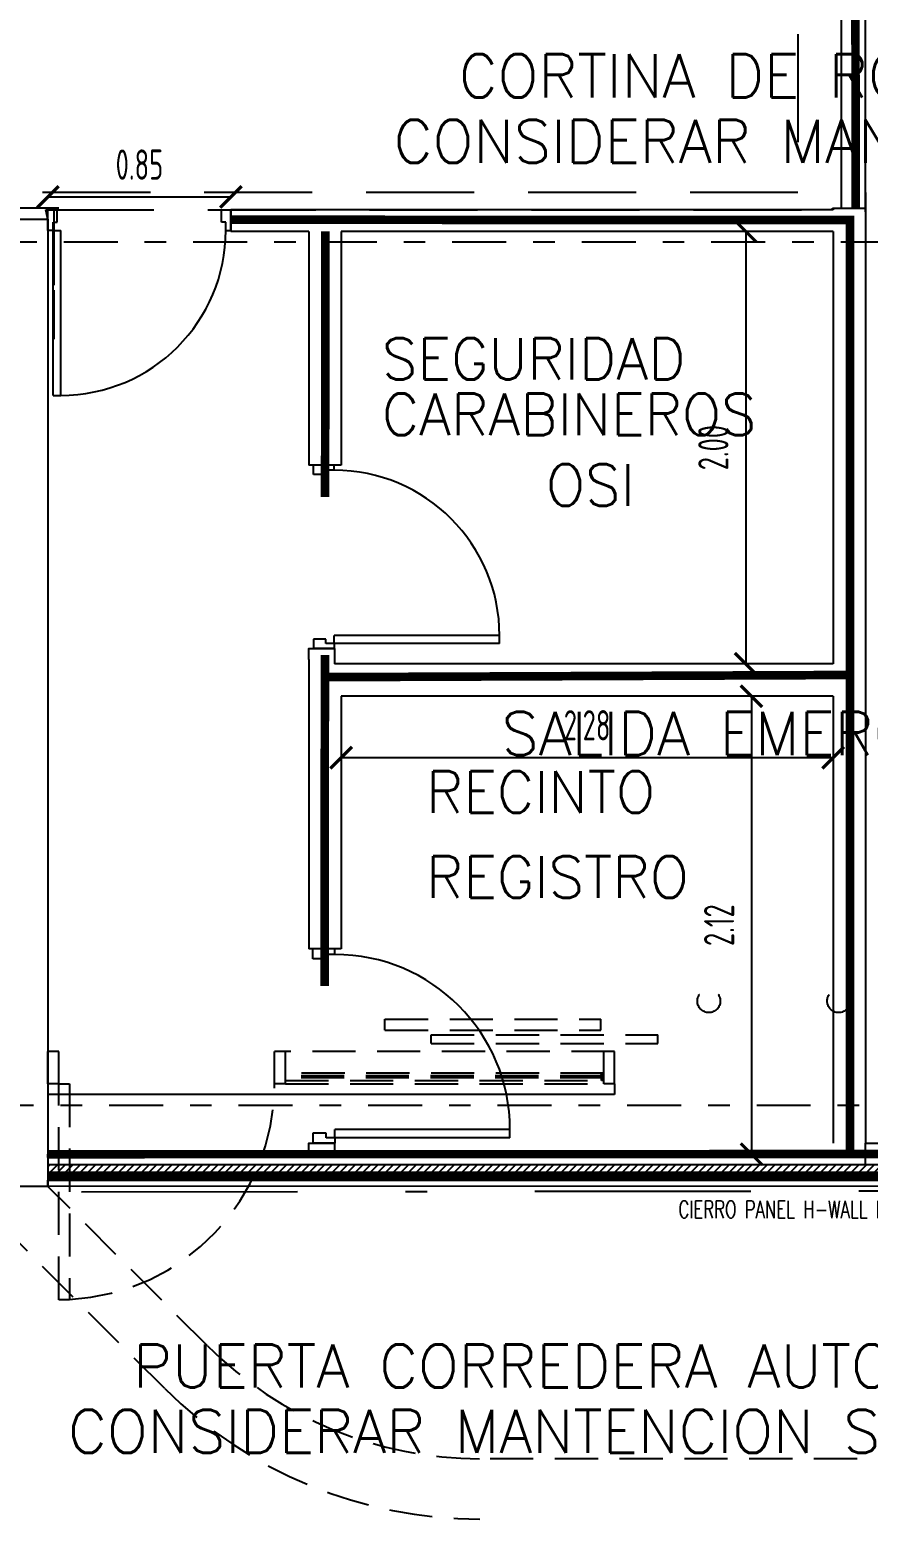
# Model space of a CAD drawing. Header units: millimetres. Extents: x 340 to 1003762, y 22 to 362022.
# Drawn here: x 436.44 to 440.33, y 32.43 to 39.33 of the extents above; entities that cross this region are included whole.
import ezdxf
from ezdxf.xclip import XClip

# ---------------------------------------------------------------- set-up
doc = ezdxf.new("R2010")
doc.units = ezdxf.units.MM
doc.header["$XCLIPFRAME"] = 0
for name, pattern in [('LSBB_P_002 - PLANTA 1° NIVEL SALA DE VENTAS$0$000_ALTILLO PROPUESTA$0$HIDDEN', [0.375, 0.25, -0.125]), ('LSBB_P_002 - PLANTA 1° NIVEL SALA DE VENTAS$0$CONTINUOS', [0]), ('LSBB_P_002 - PLANTA 1° NIVEL SALA DE VENTAS$0$DASHDOT2', [0.5, 0.25, -0.125, 0, -0.125]), ('LSBB_P_002 - PLANTA 1° NIVEL SALA DE VENTAS$0$DASHDOTX2', [2, 1, -0.5, 0, -0.5]), ('LSBB_P_002 - PLANTA 1° NIVEL SALA DE VENTAS$0$DASHED', [0.75, 0.5, -0.25]), ('LSBB_P_002 - PLANTA 1° NIVEL SALA DE VENTAS$0$HIDDEN', [0.375, 0.25, -0.125])]:
    doc.linetypes.add(name, pattern=pattern)
for name, color, linetype in [('LSBB_P_002 - PLANTA 1° NIVEL SALA DE VENTAS$0$01', 8, 'Continuous'), ('LSBB_P_002 - PLANTA 1° NIVEL SALA DE VENTAS$0$A-DEMOLICIONES', 30, 'LSBB_P_002 - PLANTA 1° NIVEL SALA DE VENTAS$0$DASHED'), ('LSBB_P_002 - PLANTA 1° NIVEL SALA DE VENTAS$0$A-PUERTAS NUEVAS', 10, 'Continuous'), ('LSBB_P_002 - PLANTA 1° NIVEL SALA DE VENTAS$0$A-SALA HATCH-LACTEOS', 151, 'Continuous'), ('LSBB_P_002 - PLANTA 1° NIVEL SALA DE VENTAS$0$A-SE CONSTRUYE RELLENO', 10, 'LSBB_P_002 - PLANTA 1° NIVEL SALA DE VENTAS$0$CONTINUOS'), ('LSBB_P_002 - PLANTA 1° NIVEL SALA DE VENTAS$0$A-TABIQUES', 3, 'Continuous'), ('LSBB_P_002 - PLANTA 1° NIVEL SALA DE VENTAS$0$A-Textos', 2, 'Continuous'), ('LSBB_P_002 - PLANTA 1° NIVEL SALA DE VENTAS$0$CENEFA', 6, 'LSBB_P_002 - PLANTA 1° NIVEL SALA DE VENTAS$0$HIDDEN'), ('LSBB_P_002 - PLANTA 1° NIVEL SALA DE VENTAS$0$EJES', 8, 'LSBB_P_002 - PLANTA 1° NIVEL SALA DE VENTAS$0$DASHDOT2'), ('LSBB_P_002 - PLANTA 1° NIVEL SALA DE VENTAS$0$GLOSA', 7, 'Continuous'), ('LSBB_P_002 - PLANTA 1° NIVEL SALA DE VENTAS$0$LETREROS', 2, 'Continuous'), ('LSBB_P_002 - PLANTA 1° NIVEL SALA DE VENTAS$0$MUROS', 5, 'Continuous'), ('LSBB_P_002 - PLANTA 1° NIVEL SALA DE VENTAS$0$PUERTAS', 2, 'Continuous'), ('LSBB_P_002 - PLANTA 1° NIVEL SALA DE VENTAS$0$SE CONSTRUYE', 3, 'Continuous'), ('LSBB_P_002 - PLANTA 1° NIVEL SALA DE VENTAS$0$TABIQUE', 3, 'Continuous'), ('XREF', 7, 'Continuous')]:
    doc.layers.add(name, color=color, linetype=linetype)
doc.styles.add('LSBB_P_002 - PLANTA 1° NIVEL SALA DE VENTAS$0$DIM', font='dim', dxfattribs={"width": 0.75})
doc.styles.add('LSBB_P_002 - PLANTA 1° NIVEL SALA DE VENTAS$0$ELEV', font='romans', dxfattribs={"bigfont": 'SPEC-SL.SHX'})
doc.styles.add('LSBB_P_002 - PLANTA 1° NIVEL SALA DE VENTAS$0$ROMANS', font='romans')
doc.dimstyles.new('LSBB_P_002 - PLANTA 1° NIVEL SALA DE VENTAS$0$DONA 100', dxfattribs={"dimtxt": 0.14, "dimasz": 0.1, "dimexe": 0.02, "dimexo": 0.03, "dimgap": 0.08, "dimtad": 1, "dimzin": 0, "dimdsep": 46, "dimtxsty": 'LSBB_P_002 - PLANTA 1° NIVEL SALA DE VENTAS$0$DIM', "dimblk": 'LSBB_P_002 - PLANTA 1° NIVEL SALA DE VENTAS$0$_ArchTick', "dimcen": 1, "dimse1": 1, "dimse2": 1, "dimclrd": 8, "dimclre": 8, "dimclrt": 256, "dimadec": 0, "dimazin": 0, "dimtfac": 1, "dimtmove": 2, "dimatfit": 3, "dimldrblk": 'LSBB_P_002 - PLANTA 1° NIVEL SALA DE VENTAS$0$_ArchTick', "dimfxl": 0, "dimtolj": 1, "dimtzin": 0, "dimlwd": -1, "dimlwe": -1, "dimarcsym": 0})

# ---------------------------------------------------------------- blocks, each defined once
blk = doc.blocks.new('LSBB_P_002 - PLANTA 1° NIVEL SALA DE VENTAS$0$_ArchTick')
at = {"color": 0, "linetype": 'ByBlock', "const_width": 0.15}
blk.add_lwpolyline([(-0.5, -0.5), (0.5, 0.5)], dxfattribs=at)
blk = doc.blocks.new('*D502')
at = {"layer": 'LSBB_P_002 - PLANTA 1° NIVEL SALA DE VENTAS$0$A-SALA HATCH-LACTEOS', "color": 8, "transparency": 16777216}
blk.add_line((851.8144, 253.3749), (852.6623, 253.3749), dxfattribs=at)
at = {"layer": 'LSBB_P_002 - PLANTA 1° NIVEL SALA DE VENTAS$0$A-SALA HATCH-LACTEOS', "color": 8, "transparency": 16777216, "xscale": 0.1, "yscale": 0.1, "zscale": 0.1, "rotation": 180}
blk.add_blockref('LSBB_P_002 - PLANTA 1° NIVEL SALA DE VENTAS$0$_ArchTick', (851.8144, 253.3749), dxfattribs=at)
at = {"layer": 'LSBB_P_002 - PLANTA 1° NIVEL SALA DE VENTAS$0$A-SALA HATCH-LACTEOS', "color": 8, "transparency": 16777216, "xscale": 0.1, "yscale": 0.1, "zscale": 0.1}
blk.add_blockref('LSBB_P_002 - PLANTA 1° NIVEL SALA DE VENTAS$0$_ArchTick', (852.6623, 253.3749), dxfattribs=at)
at = {"layer": 'LSBB_P_002 - PLANTA 1° NIVEL SALA DE VENTAS$0$A-SALA HATCH-LACTEOS', "transparency": 16777216, "insert": (852.2384, 253.5249), "char_height": 0.14, "attachment_point": 5, "style": 'LSBB_P_002 - PLANTA 1° NIVEL SALA DE VENTAS$0$DIM'}
blk.add_mtext('\\A1;0.85', dxfattribs=at)
blk = doc.blocks.new('*D512')
at = {"color": 8, "transparency": 16777216}
blk.add_line((853.1725, 250.7771), (855.4519, 250.7771), dxfattribs=at)
at = {"color": 8, "transparency": 16777216, "xscale": 0.1, "yscale": 0.1, "zscale": 0.1, "rotation": 180}
blk.add_blockref('LSBB_P_002 - PLANTA 1° NIVEL SALA DE VENTAS$0$_ArchTick', (853.1725, 250.7771), dxfattribs=at)
at = {"color": 8, "transparency": 16777216, "xscale": 0.1, "yscale": 0.1, "zscale": 0.1}
blk.add_blockref('LSBB_P_002 - PLANTA 1° NIVEL SALA DE VENTAS$0$_ArchTick', (855.4519, 250.7771), dxfattribs=at)
at = {"transparency": 16777216, "insert": (854.3122, 250.9271), "char_height": 0.14, "attachment_point": 5, "style": 'LSBB_P_002 - PLANTA 1° NIVEL SALA DE VENTAS$0$DIM'}
blk.add_mtext('\\A1;2.28', dxfattribs=at)
blk = doc.blocks.new('*D513')
at = {"color": 8, "transparency": 16777216}
blk.add_line((855.0738, 251.0616), (855.0738, 248.9399), dxfattribs=at)
at = {"color": 8, "transparency": 16777216, "xscale": 0.1, "yscale": 0.1, "zscale": 0.1}
for p, rotation in [((855.0738, 251.0616), 90), ((855.0738, 248.9399), 270)]:
    blk.add_blockref('LSBB_P_002 - PLANTA 1° NIVEL SALA DE VENTAS$0$_ArchTick', p, dxfattribs=dict(at, rotation=rotation))
at = {"transparency": 16777216, "insert": (854.9238, 250.0008), "char_height": 0.14, "attachment_point": 5, "rotation": 90, "style": 'LSBB_P_002 - PLANTA 1° NIVEL SALA DE VENTAS$0$DIM'}
blk.add_mtext('\\A1;2.12', dxfattribs=at)
blk = doc.blocks.new('*D514')
at = {"color": 8, "transparency": 16777216}
blk.add_line((855.047, 253.2156), (855.047, 251.2116), dxfattribs=at)
at = {"color": 8, "transparency": 16777216, "xscale": 0.1, "yscale": 0.1, "zscale": 0.1}
for p, rotation in [((855.047, 253.2156), 90), ((855.047, 251.2116), 270)]:
    blk.add_blockref('LSBB_P_002 - PLANTA 1° NIVEL SALA DE VENTAS$0$_ArchTick', p, dxfattribs=dict(at, rotation=rotation))
at = {"transparency": 16777216, "insert": (854.897, 252.2136), "char_height": 0.14, "attachment_point": 5, "rotation": 90, "style": 'LSBB_P_002 - PLANTA 1° NIVEL SALA DE VENTAS$0$DIM'}
blk.add_mtext('\\A1;2.00', dxfattribs=at)
blk = doc.blocks.new('LSBB_P_002 - PLANTA 1° NIVEL SALA DE VENTAS$0$DEMOL')
at = {"layer": 'LSBB_P_002 - PLANTA 1° NIVEL SALA DE VENTAS$0$A-DEMOLICIONES', "linetype": 'LSBB_P_002 - PLANTA 1° NIVEL SALA DE VENTAS$0$000_ALTILLO PROPUESTA$0$HIDDEN', "ltscale": 0.8}
for p, q in [((1053.3757, 249.5647), (1054.3757, 249.5647)), ((1053.3757, 249.5147), (1053.3757, 249.5647)), ((1054.3757, 249.5147), (1054.3757, 249.5647)), ((1053.3757, 249.5147), (1054.3757, 249.5147)), ((1053.5895, 249.4527), (1053.5895, 249.4927)), ((1053.5895, 249.4927), (1054.6395, 249.4927)), ((1054.6395, 249.4527), (1054.6395, 249.4927)), ((1051.8144, 249.2656), (1051.8144, 249.4156)), ((1051.8644, 249.4156), (1051.8144, 249.4156)), ((1051.8644, 249.2656), (1051.8644, 249.4156)), ((1052.8644, 249.2656), (1052.8644, 249.4156)), ((1052.8644, 249.2656), (1052.8644, 249.4156)), ((1052.9144, 249.4156), (1052.8644, 249.4156)), ((1054.4395, 249.4156), (1052.9144, 249.4156)), ((1052.9144, 249.2656), (1052.9144, 249.4156)), ((1053.5895, 249.4527), (1054.6395, 249.4527)), ((1054.3895, 249.2656), (1054.3895, 249.4156)), ((1054.4395, 249.2656), (1054.4395, 249.4156)), ((1054.3895, 249.3156), (1052.9144, 249.3156)), ((1054.387, 249.3031), (1052.9144, 249.3031)), ((1054.387, 249.2981), (1052.9144, 249.2981)), ((1054.387, 249.2931), (1052.9144, 249.2931)), ((1052.9144, 249.2806), (1054.3895, 249.2806)), ((1054.3758, 249.3031), (1054.3795, 249.3106)), ((1054.3758, 249.2931), (1054.3795, 249.2856)), ((1054.3893, 249.3156), (1054.3795, 249.3156)), ((1054.3795, 249.3056), (1054.3795, 249.3156)), ((1054.3893, 249.3056), (1054.3795, 249.3056)), ((1054.3893, 249.2906), (1054.3795, 249.2906)), ((1054.3795, 249.2806), (1054.3795, 249.2906)), ((1054.3893, 249.2806), (1054.3795, 249.2806)), ((1054.387, 249.2931), (1054.387, 249.3031)), ((1051.8644, 249.2656), (1051.8144, 249.2656)), ((1051.8644, 248.2656), (1051.8644, 249.2656)), ((1051.8644, 249.2656), (1051.9144, 249.2656)), ((1051.9144, 249.2656), (1051.9144, 248.2656)), ((1052.9144, 249.2656), (1052.8644, 249.2656)), ((1052.9144, 249.2656), (1054.3895, 249.2656)), ((1054.4395, 249.2656), (1054.3895, 249.2656)), ((1054.4395, 249.2656), (1054.4395, 249.2156)), ((1052.3558, 247.8533), (1051.4184, 248.7906)), ((1052.5538, 248.0513), (1051.8144, 248.7906)), ((1051.9144, 248.2656), (1051.8644, 248.2656)), ((1057.063, 247.5284), (1053.816, 247.5284))]:
    blk.add_line(p, q, dxfattribs=at)
for centre in [(1054.8762, 249.6491), (1055.4774, 249.6491)]:
    blk.add_circle(centre, 0.0532, dxfattribs=at)
for centre, radius, start, end in [((1051.8644, 249.2656), 1, 272.86598, 0.00002), ((1053.816, 249.3135), 1.785, 225, 270), ((1053.816, 249.3135), 2.065, 225, 270)]:
    blk.add_arc(centre, radius, start, end, dxfattribs=at)
blk = doc.blocks.new('LSBB_P_002 - PLANTA 1° NIVEL SALA DE VENTAS', base_point=(223.5696, 14.2202))
at = {"layer": 'LSBB_P_002 - PLANTA 1° NIVEL SALA DE VENTAS$0$A-TABIQUES'}
h = blk.add_hatch(dxfattribs=at)
h.set_pattern_fill('ANSI31', color=9, scale=0.2)
h.set_pattern_definition([(45, (43.515067, -0.375954), (-0.0176776695, 0.0176776695), [])])
h.paths.add_polyline_path([(856.9046, 248.8197), (856.9046, 248.8897), (851.8144, 248.8897), (851.8144, 248.8197)])
h.paths.add_polyline_path([(858.8489, 248.8897), (858.8489, 248.8197), (859.0645, 248.8197), (859.0645, 248.8897)])
at = {"layer": 'LSBB_P_002 - PLANTA 1° NIVEL SALA DE VENTAS$0$A-PUERTAS NUEVAS'}
for p, q in [((851.8144, 253.2199), (851.8144, 253.3156)), ((851.8575, 253.3156), (851.8144, 253.3156)), ((851.8575, 253.2582), (851.8575, 253.3156)), ((852.6192, 253.3156), (852.6623, 253.3156)), ((852.6192, 253.2582), (852.6192, 253.3156)), ((852.6623, 253.2199), (852.6623, 253.3156)), ((851.8384, 253.2199), (851.8144, 253.2199)), ((851.8384, 253.2199), (851.8144, 253.2199)), ((851.8384, 253.2199), (851.8384, 253.2582)), ((851.8384, 253.2582), (851.8575, 253.2582)), ((851.8384, 253.2199), (851.8743, 253.2199)), ((851.8384, 252.4558), (851.8384, 253.2199)), ((851.8743, 252.4558), (851.8743, 253.2199)), ((852.6384, 253.2582), (852.6192, 253.2582)), ((852.6384, 253.2199), (852.6384, 253.2582)), ((852.6384, 253.2199), (852.6623, 253.2199))]:
    blk.add_line(p, q, dxfattribs=at)
at = {"layer": 'LSBB_P_002 - PLANTA 1° NIVEL SALA DE VENTAS$0$A-PUERTAS NUEVAS', "color": 1}
for p, q in [((853.0446, 252.0893), (853.0446, 252.1325)), ((853.1022, 252.1085), (853.1022, 252.0893)), ((853.1406, 252.1085), (853.1022, 252.1085)), ((853.1406, 252.1085), (853.1406, 252.1325)), ((853.1022, 252.0893), (853.0446, 252.0893)), ((853.1406, 251.3065), (853.1406, 251.3425)), ((853.9066, 251.3425), (853.1406, 251.3425)), ((853.9066, 251.3065), (853.9066, 251.3425)), ((853.1022, 251.3257), (853.0446, 251.3257)), ((853.0446, 251.3257), (853.0446, 251.2825)), ((853.1022, 251.3065), (853.1022, 251.3257)), ((853.1406, 251.3065), (853.1022, 251.3065)), ((853.1406, 251.3065), (853.1406, 251.2825)), ((853.1406, 251.3065), (853.1406, 251.2825)), ((853.9066, 251.3065), (853.1406, 251.3065)), ((853.0423, 249.8449), (853.0423, 249.8906)), ((853.1032, 249.8449), (853.0423, 249.8449)), ((853.1032, 249.8652), (853.1032, 249.8449)), ((853.1439, 249.8652), (853.1032, 249.8652)), ((853.1439, 249.8652), (853.1439, 249.8906)), ((853.1032, 249.0364), (853.0423, 249.0364)), ((853.0423, 249.0364), (853.0423, 248.9906)), ((853.1032, 249.0161), (853.1032, 249.0364)), ((853.1439, 249.0161), (853.1032, 249.0161)), ((853.1439, 249.0161), (853.1439, 249.0542)), ((853.9549, 249.0542), (853.1439, 249.0542)), ((853.1439, 249.0161), (853.1439, 248.9906)), ((853.1439, 249.0161), (853.1439, 248.9906)), ((853.9549, 249.0161), (853.1439, 249.0161)), ((853.9549, 249.0161), (853.9549, 249.0542))]:
    blk.add_line(p, q, dxfattribs=at)
at = {"layer": 'LSBB_P_002 - PLANTA 1° NIVEL SALA DE VENTAS$0$A-PUERTAS NUEVAS'}
blk.add_lwpolyline([(852.6623, 253.3156), (852.6623, 253.2156)], dxfattribs=at)
blk.add_arc((851.8743, 253.2199), 0.7641, 270, 0, dxfattribs=at)
at = {"layer": 'LSBB_P_002 - PLANTA 1° NIVEL SALA DE VENTAS$0$A-PUERTAS NUEVAS', "color": 1}
for centre, radius in [((853.1406, 251.3425), 0.766), ((853.1439, 249.0542), 0.811)]:
    blk.add_arc(centre, radius, 0, 90, dxfattribs=at)
at = {"layer": 'LSBB_P_002 - PLANTA 1° NIVEL SALA DE VENTAS$0$A-SE CONSTRUYE RELLENO', "const_width": 0.04}
for points in [[(855.5563, 253.3226), (855.5519, 257.4795)], [(852.667, 253.2695), (855.53, 253.2678), (855.53, 248.95)], [(853.1, 253.2156), (853.0985, 251.9843)], [(853.0977, 251.2528), (853.0959, 249.7195)], [(853.0985, 251.15), (855.53, 251.16)], [(856.8215, 248.94), (851.8144, 248.9397)], [(851.8144, 248.8402), (856.8215, 248.8405)]]:
    blk.add_lwpolyline(points, dxfattribs=at)
at = {"layer": 'LSBB_P_002 - PLANTA 1° NIVEL SALA DE VENTAS$0$CENEFA', "color": 7}
blk.add_line((855.6019, 253.3956), (855.6019, 253.2156), dxfattribs=at)
at = {"layer": 'LSBB_P_002 - PLANTA 1° NIVEL SALA DE VENTAS$0$CENEFA', "color": 7, "linetype": 'LSBB_P_002 - PLANTA 1° NIVEL SALA DE VENTAS$0$HIDDEN'}
blk.add_line((851.8644, 253.3226), (825.4895, 253.3226), dxfattribs=at)
at = {"layer": 'LSBB_P_002 - PLANTA 1° NIVEL SALA DE VENTAS$0$CENEFA', "color": 7, "ltscale": 2}
blk.add_lwpolyline([(795.6145, 253.3956), (795.6145, 257.7156), (795.8395, 257.7156), (795.8395, 258.1556), (798.4273, 258.1556), (798.4273, 257.9171), (798.5795, 257.9171), (798.5795, 263.4156), (795.6945, 263.4156), (795.6945, 296.9256), (872.8295, 296.9256), (872.8295, 249.1906), (859.1489, 249.1906), (859.1489, 250.068), (855.8019, 250.068), (855.8019, 257.6795), (849.1846, 257.6795), (849.1846, 262.9554), (848.6586, 262.9554), (848.6586, 257.1295), (855.289, 257.1295), (855.289, 253.3956)], close=True, dxfattribs=at)
blk.add_lwpolyline([(855.289, 253.3956), (795.6145, 253.3956), (795.6145, 257.7156), (795.2145, 257.7156), (795.2145, 252.9956), (827.3395, 252.9956), (827.3395, 253.2156), (835.5395, 253.2156), (835.5395, 253.3956), (843.3395, 253.3956), (843.3392, 253.2726), (851.8144, 253.2725), (851.8049, 253.3156), (855.4424, 253.3156), (855.4519, 253.3226), (855.6019, 253.3226)], dxfattribs=at)
at = {"layer": 'LSBB_P_002 - PLANTA 1° NIVEL SALA DE VENTAS$0$EJES'}
for p, q in [((879.7376, 253.1656), (769.0572, 253.1656)), ((878.7478, 249.1656), (769.0572, 249.1656))]:
    blk.add_line(p, q, dxfattribs=at)
at = {"layer": 'LSBB_P_002 - PLANTA 1° NIVEL SALA DE VENTAS$0$GLOSA', "color": 8}
blk.add_line((854.4395, 249.2156), (851.8144, 249.2156), dxfattribs=at)
at = {"layer": 'LSBB_P_002 - PLANTA 1° NIVEL SALA DE VENTAS$0$MUROS', "color": 8, "linetype": 'LSBB_P_002 - PLANTA 1° NIVEL SALA DE VENTAS$0$HIDDEN'}
for p, q in [((851.8416, 253.3178), (851.8416, 252.8178)), ((851.8416, 253.2156), (851.8416, 252.7156))]:
    blk.add_line(p, q, dxfattribs=at)
at = {"layer": 'LSBB_P_002 - PLANTA 1° NIVEL SALA DE VENTAS$0$MUROS'}
for p, q in [((849.051, 253.2725), (851.8144, 253.2725)), ((851.8144, 253.2725), (851.8144, 248.7906)), ((851.8144, 248.7906), (839.6589, 248.7906))]:
    blk.add_line(p, q, dxfattribs=at)
at = {"layer": 'LSBB_P_002 - PLANTA 1° NIVEL SALA DE VENTAS$0$MUROS', "color": 2, "linetype": 'LSBB_P_002 - PLANTA 1° NIVEL SALA DE VENTAS$0$DASHDOTX2'}
blk.add_line((780.5708, 248.6831), (887.2061, 248.8062), dxfattribs=at)
at = {"layer": 'LSBB_P_002 - PLANTA 1° NIVEL SALA DE VENTAS$0$MUROS', "color": 2}
for points in [[(856.8215, 248.89), (851.8144, 248.8897), (851.8144, 248.8197), (856.8215, 248.82)], [(856.8215, 248.7909), (851.8144, 248.7906), (851.8144, 248.8197), (856.8215, 248.82)]]:
    blk.add_lwpolyline(points, dxfattribs=at)
at = {"layer": 'LSBB_P_002 - PLANTA 1° NIVEL SALA DE VENTAS$0$PUERTAS', "color": 8}
for p, q in [((851.8384, 252.4558), (851.8743, 252.4558)), ((853.1071, 252.1325), (853.0225, 252.1325)), ((853.1406, 252.1325), (853.0446, 252.1325)), ((853.1439, 249.8906), (853.0423, 249.8906))]:
    blk.add_line(p, q, dxfattribs=at)
at = {"layer": 'LSBB_P_002 - PLANTA 1° NIVEL SALA DE VENTAS$0$SE CONSTRUYE'}
for p, q in [((853.0225, 253.2156), (853.0225, 252.1325)), ((853.1725, 253.2156), (853.1725, 252.1325))]:
    blk.add_line(p, q, dxfattribs=at)
at = {"layer": 'LSBB_P_002 - PLANTA 1° NIVEL SALA DE VENTAS$0$TABIQUE'}
for p, q in [((855.4519, 253.3156), (852.6623, 253.3156)), ((853.0225, 253.2156), (852.6623, 253.2156)), ((855.4519, 253.2156), (853.1725, 253.2156)), ((853.1676, 252.1325), (853.0259, 252.1325)), ((853.1439, 251.2825), (853.0423, 251.2825)), ((853.0225, 251.2316), (853.0225, 249.8906)), ((853.1725, 251.0616), (853.1725, 249.8906)), ((853.1725, 249.8906), (853.0225, 249.8906)), ((853.1439, 248.9906), (853.0423, 248.9906))]:
    blk.add_line(p, q, dxfattribs=at)
for points in [[(855.6019, 253.3056), (855.6019, 257.4795), (855.489, 257.4795), (855.489, 253.3226)], [(855.4519, 253.3226), (855.4519, 253.3156)], [(855.4519, 253.3226), (855.6019, 253.3226)], [(855.6019, 253.3226), (855.6019, 248.9906)], [(855.4519, 253.2156), (855.4519, 251.2116)], [(853.1725, 252.1325), (853.0225, 252.1325)], [(853.0225, 251.2316), (853.0225, 251.2825), (853.1425, 251.2825), (853.1425, 251.2116)], [(855.4519, 251.2116), (853.1425, 251.2116)], [(855.4519, 251.0616), (853.1725, 251.0616)], [(855.4519, 251.0616), (855.4519, 248.9906)], [(856.8215, 248.925), (851.8144, 248.9247), (851.8144, 248.9397), (856.8215, 248.94)], [(853.0225, 248.9398), (853.0225, 248.9906), (853.1425, 248.9906), (853.1425, 248.9398)]]:
    blk.add_lwpolyline(points, dxfattribs=at)
blk.add_lwpolyline([(856.8215, 249.8683), (856.8215, 248.9909), (856.8215, 248.8909), (855.6019, 248.8906), (855.6019, 248.9906), (856.8215, 248.9909), (856.7215, 248.9909), (856.7215, 249.8683)], close=True, dxfattribs=at)
at = {"layer": 'LSBB_P_002 - PLANTA 1° NIVEL SALA DE VENTAS$0$A-DEMOLICIONES'}
blk.add_blockref('LSBB_P_002 - PLANTA 1° NIVEL SALA DE VENTAS$0$DEMOL', (-200, 0), dxfattribs=at)
at = {"layer": 'LSBB_P_002 - PLANTA 1° NIVEL SALA DE VENTAS$0$01', "style": 'LSBB_P_002 - PLANTA 1° NIVEL SALA DE VENTAS$0$ELEV'}
blk.add_text('SALIDA EMERGENCIA', height=0.2, dxfattribs=at).set_placement((853.9159, 250.789))
at = {"layer": 'LSBB_P_002 - PLANTA 1° NIVEL SALA DE VENTAS$0$A-Textos', "style": 'LSBB_P_002 - PLANTA 1° NIVEL SALA DE VENTAS$0$ROMANS'}
for s, p in [('SEGURIDAD', (853.3612, 252.5289)), ('CARABINEROS', (853.3612, 252.2718)), ('OSI', (854.1218, 251.9442)), ('RECINTO', (853.5656, 250.522)), ('REGISTRO', (853.5656, 250.1281))]:
    blk.add_text(s, height=0.192, dxfattribs=at).set_placement(p)
at = {"layer": 'LSBB_P_002 - PLANTA 1° NIVEL SALA DE VENTAS$0$A-Textos', "insert": (855.3162, 248.724), "char_height": 0.08, "width": 3.652653, "attachment_point": 2, "style": 'LSBB_P_002 - PLANTA 1° NIVEL SALA DE VENTAS$0$ROMANS'}
blk.add_mtext('{\\W0.7;CIERRO PANEL H-WALL NUEVO}', dxfattribs=at)
at = {"layer": 'LSBB_P_002 - PLANTA 1° NIVEL SALA DE VENTAS$0$LETREROS', "color": 3, "style": 'LSBB_P_002 - PLANTA 1° NIVEL SALA DE VENTAS$0$ELEV'}
for s, p in [('CORTINA DE ROLLO', (853.7182, 253.8361)), ('CONSIDERAR MANTENCION', (853.4166, 253.5328))]:
    blk.add_text(s, height=0.2, rotation=360, dxfattribs=at).set_placement(p)
for s, p in [('PUERTA CORREDERA AUTOMATICA EXISTENTE', (852.2093, 247.8585)), ('CONSIDERAR MANTENCION SEGUN ESPECIALISTA', (851.9078, 247.5553))]:
    blk.add_text(s, height=0.2, dxfattribs=at).set_placement(p)
at = {"color": 1}
for base, p1, p2, picture, middle in [((855.047, 251.2116), (855.0738, 253.2156), (855.0916, 251.2116), '*D514', (854.897, 252.2136)), ((855.0738, 248.9399), (855.2347, 251.0616), (855.2348, 248.9399), '*D513', (854.9238, 250.0008))]:
    dim = blk.add_linear_dim(base=base, p1=p1, p2=p2, angle=90, dimstyle='LSBB_P_002 - PLANTA 1° NIVEL SALA DE VENTAS$0$DONA 100', dxfattribs=at)
    dim.commit()
    dim.dimension.update_dxf_attribs({"geometry": picture, "text_midpoint": middle})
dim = blk.add_linear_dim(base=(855.4519, 250.7771), p1=(853.1725, 251.043), p2=(855.4519, 251.0072), dimstyle='LSBB_P_002 - PLANTA 1° NIVEL SALA DE VENTAS$0$DONA 100', dxfattribs=at)
dim.commit()
dim.dimension.update_dxf_attribs({"geometry": '*D512', "text_midpoint": (854.3122, 250.9271)})
at = {"layer": 'LSBB_P_002 - PLANTA 1° NIVEL SALA DE VENTAS$0$A-SALA HATCH-LACTEOS', "color": 1}
dim = blk.add_linear_dim(base=(852.6623, 253.3749), p1=(851.8144, 253.258), p2=(852.6623, 253.258), dimstyle='LSBB_P_002 - PLANTA 1° NIVEL SALA DE VENTAS$0$DONA 100', dxfattribs=at)
dim.commit()
dim.dimension.update_dxf_attribs({"geometry": '*D502', "text_midpoint": (852.2384, 253.5249)})

msp = doc.modelspace()

# ---------------------------------------------------------------- block references
at = {"layer": 'XREF'}
ref = msp.add_blockref('LSBB_P_002 - PLANTA 1° NIVEL SALA DE VENTAS', (-191.719, -200.5998), dxfattribs=at)
XClip(ref).set_block_clipping_path([(755.454857474, 236.6800249606), (887.3150098981, 333.6713636781)])

doc.saveas('drawing.dxf')
